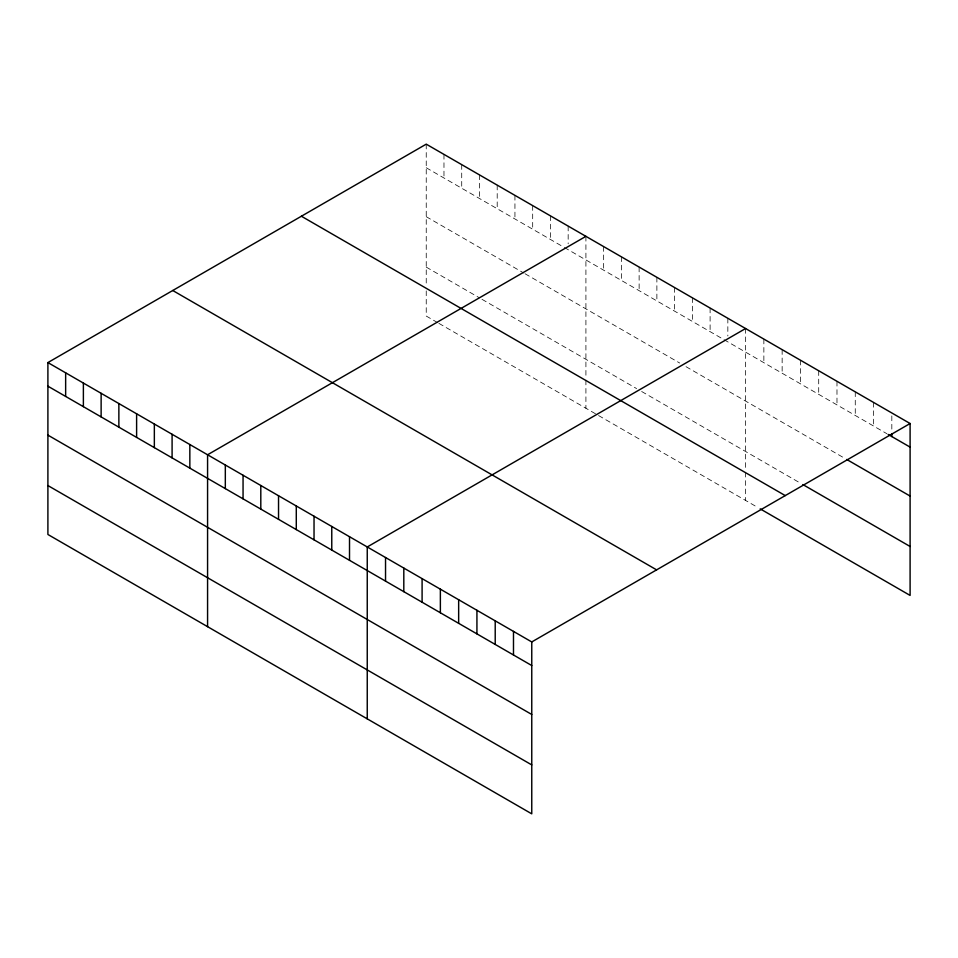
<?xml version="1.0" encoding="UTF-8"?>
<svg xmlns="http://www.w3.org/2000/svg" width="958" height="958" viewBox="0 0 958 958"><rect width="100%" height="100%" fill="white"/><g stroke="black" fill="none" stroke-linecap="round" stroke-linejoin="round"><path stroke-width="0.72" stroke-dasharray="4.79 3.59" d="M426.238 167.758L563.1 246.769M564.37 247.499L722.775 338.964M724.044 339.695L886.94 433.746M426.238 216.7L523.81 273.03M525.08 273.76L679.689 363.022M686.024 366.686L845.507 458.762M426.238 267.114L479.455 297.842M481.994 299.315L636.603 388.577M641.668 391.499L800.421 483.155M437.638 322.642L426.238 316.056L426.238 287.879M438.908 323.373L597.313 414.826M598.582 415.556L757.766 507.465M891.826 415.916L891.826 430.657M873.54 402.408L873.54 426.011M855.266 391.858L855.266 415.449M836.981 381.296L836.981 404.899M818.707 370.746L818.707 394.349M800.421 360.196L800.421 383.787M782.147 349.634L782.147 373.237M763.861 339.084L763.861 362.687M745.587 328.534L745.587 470.773M745.587 472.258L745.587 500.435M727.84 318.284L727.84 335.983M710.106 308.045L710.106 331.648M692.359 297.806L692.359 321.397M674.624 287.556L674.624 311.158M656.877 277.317L656.877 300.92M639.13 267.078L639.13 290.669M621.395 256.828L621.395 280.431M603.648 246.589L603.648 270.18M585.913 236.339L585.913 378.59M585.913 380.063L585.913 408.24M568.166 226.1L568.166 243.799M550.431 215.861L550.431 239.452M532.684 205.611L532.684 229.213M514.937 195.372L514.937 218.975M497.202 185.133L497.202 208.724M479.455 174.883L479.455 198.486M461.72 164.644L461.72 188.235M443.973 154.394L443.973 177.996M426.238 144.155L426.238 286.394"/><path stroke-width="1.44" d="M47.9 362.579L531.762 641.944L531.762 813.845L47.9 534.48L47.9 362.579L426.238 144.155L910.1 423.52L910.1 595.421L760.209 508.878M585.913 236.339L207.575 454.775L207.575 626.676M745.587 328.534L367.249 546.958L367.249 718.859M531.762 641.944L910.1 423.52M888.162 434.453L910.1 447.111M846.728 459.469L910.1 496.052M802.864 484.556L910.1 546.479M301.387 216.233L785.249 495.597M172.751 290.502L656.613 569.866M47.9 386.182L531.762 665.535M47.9 435.124L531.762 714.476M47.9 485.55L531.762 764.903M891.826 433.615L891.826 436.561M513.488 631.394L513.488 654.985M495.214 620.832L495.214 644.435M476.928 610.282L476.928 633.885M458.654 599.732L458.654 623.323M440.369 589.17L440.369 612.773M422.095 578.62L422.095 602.223M403.809 568.07L403.809 591.661M385.535 557.52L385.535 581.111M349.514 536.72L349.514 560.31M331.767 526.469L331.767 550.072M314.032 516.23L314.032 539.833M296.285 505.992L296.285 529.582M278.538 495.741L278.538 519.344M260.804 485.502L260.804 509.105M243.057 475.264L243.057 498.855M225.322 465.013L225.322 488.616M189.84 444.524L189.84 468.127M172.093 434.285L172.093 457.888M154.346 424.047L154.346 447.637M136.611 413.796L136.611 437.399M118.864 403.558L118.864 427.16M101.129 393.319L101.129 416.91M83.382 383.068L83.382 406.671M65.647 372.83L65.647 396.42"/></g></svg>
